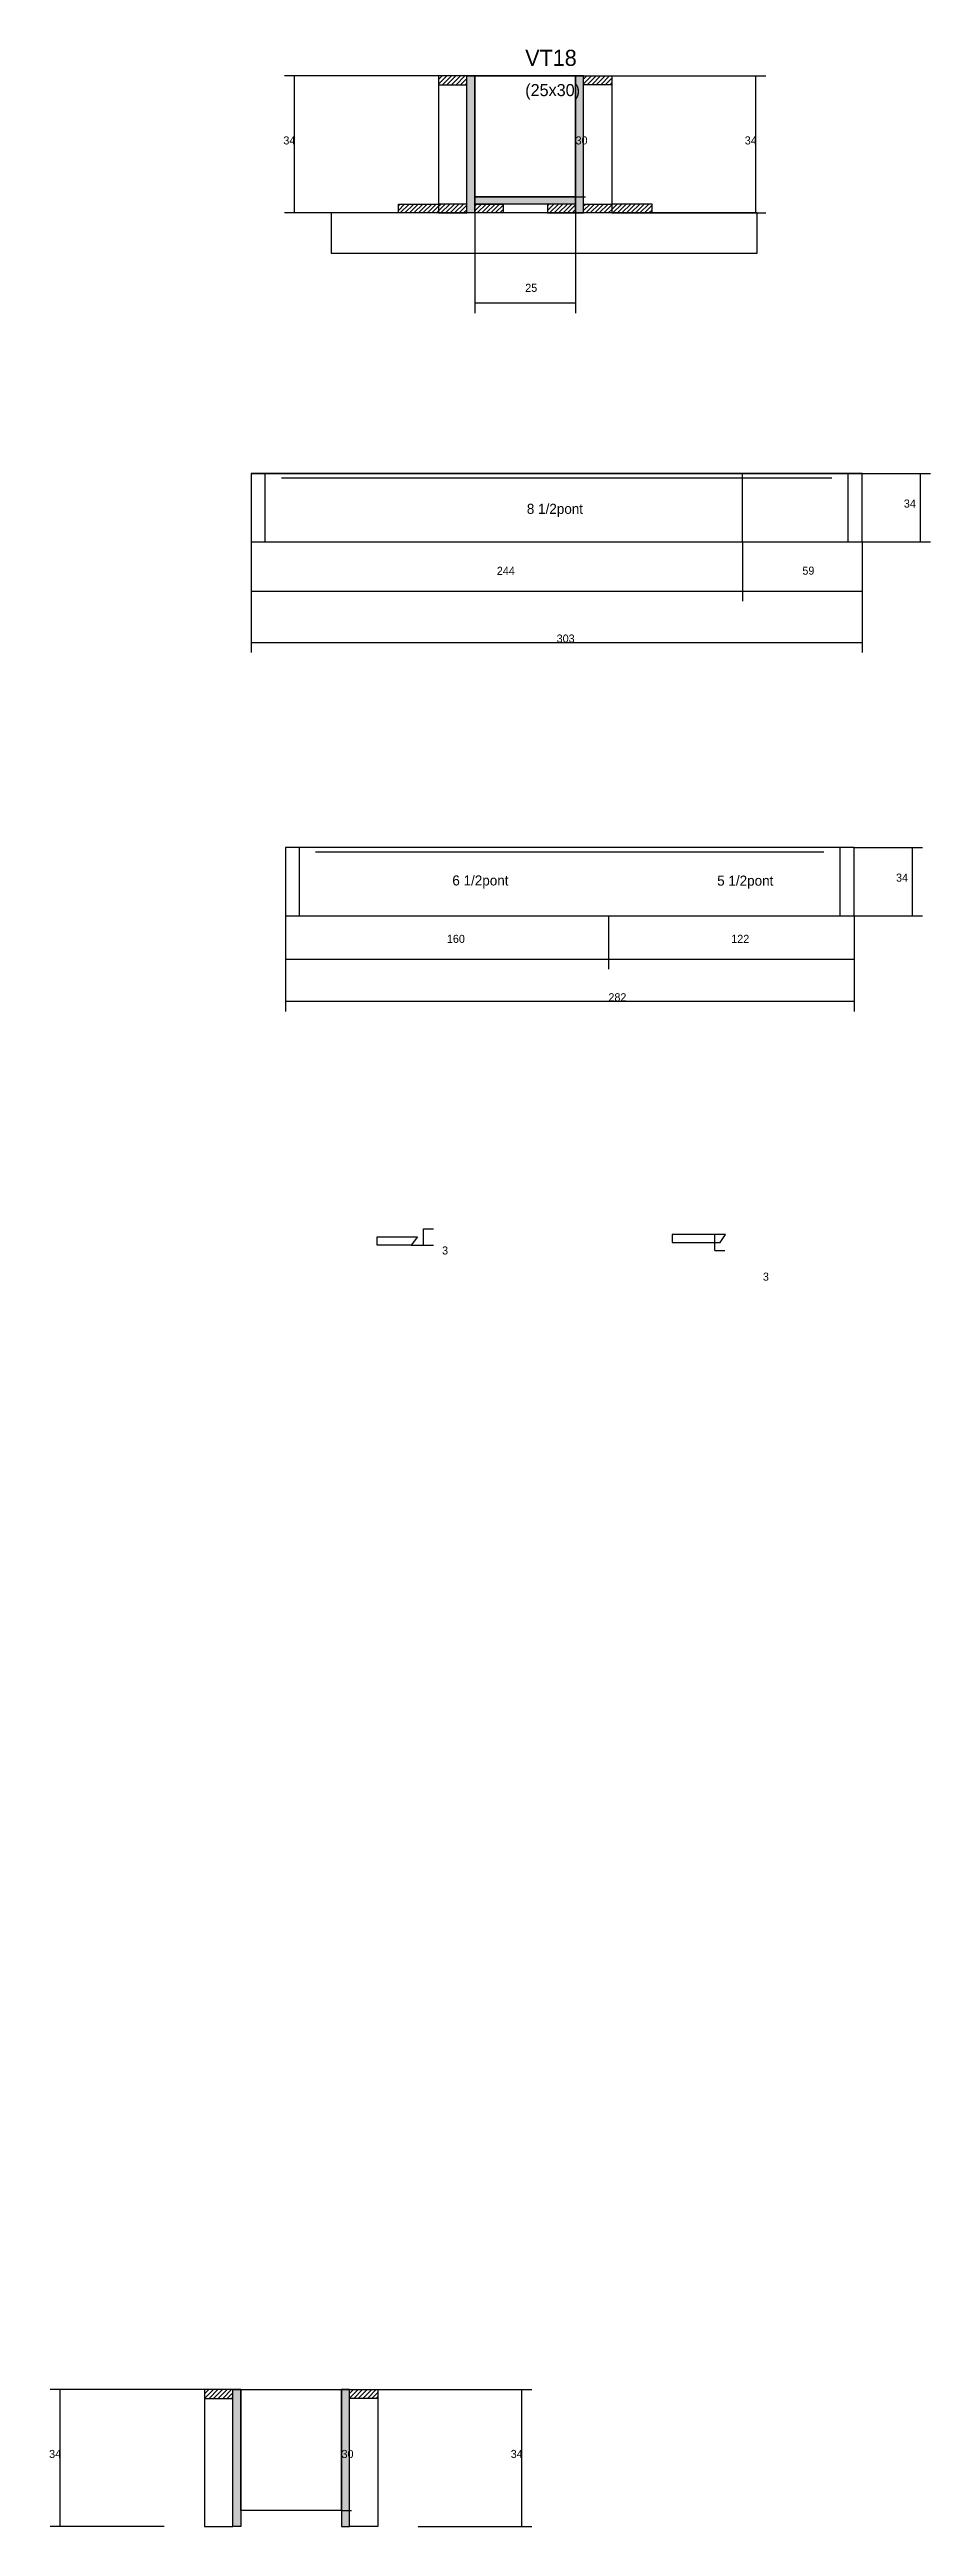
# Model space of a CAD drawing. Header units: metres. Extents: x 139197 to 139634, y 27361 to 28591.
import ezdxf

# ---------------------------------------------------------------- set-up
doc = ezdxf.new("R2010")
doc.units = ezdxf.units.M
for name, color, linetype in [('CONCRETO', 251, 'Continuous'), ('COTA', 4, 'Continuous'), ('Cota Seção (2x)', 4, 'Continuous'), ('Hachura', 253, 'Continuous'), ('Madeira', 126, 'Continuous'), ('NOMENCLATURA', 7, 'Continuous'), ('Painéis', 200, 'Continuous'), ('SARR_2.2x7', 40, 'Continuous'), ('Texto Seção', 7, 'Continuous')]:
    doc.layers.add(name, color=color, linetype=linetype)

msp = doc.modelspace()

# ---------------------------------------------------------------- hatches: boundary and pattern name
at = {"layer": 'Hachura'}
h = msp.add_hatch(dxfattribs=at)
h.set_pattern_fill('ANSI31', scale=0.5)
h.paths.add_polyline_path([(139404.2, 28573.5), (139404.2, 28577.9), (139404.2, 28577.9), (139390.2, 28577.9), (139390.2, 28577.9), (139390.2, 28573.5), (139390.2, 28573.5), (139404.2, 28573.5)])
h = msp.add_hatch(color=8, dxfattribs=at)
h.dxf.hatch_style = 1
h.paths.add_polyline_path([(139404.2, 28577.9), (139408.2, 28577.9), (139408.2, 28577.9), (139408.2, 28509.9), (139408.2, 28509.9), (139404.2, 28509.9), (139404.2, 28509.9), (139404.2, 28577.9)])
h = msp.add_hatch(color=8, dxfattribs=at)
h.dxf.hatch_style = 1
h.paths.add_polyline_path([(139462.2, 28577.9), (139458.2, 28577.9), (139458.2, 28577.9), (139458.2, 28509.9), (139458.2, 28509.9), (139462.2, 28509.9), (139462.2, 28509.9), (139462.2, 28577.9)])
h = msp.add_hatch(dxfattribs=at)
h.set_pattern_fill('ANSI31', scale=0.5)
h.paths.add_polyline_path([(139462.2, 28573.5), (139462.2, 28577.9), (139462.2, 28577.9), (139476.2, 28577.9), (139476.2, 28577.9), (139476.2, 28573.5), (139476.2, 28573.5), (139462.2, 28573.5)])
h = msp.add_hatch(color=8, dxfattribs=at)
h.dxf.hatch_style = 1
h.paths.add_polyline_path([(139408.2, 28514.3), (139408.2, 28517.9), (139408.2, 28517.9), (139458.2, 28517.9), (139458.2, 28517.9), (139458.2, 28514.3), (139458.2, 28514.3), (139408.2, 28514.3)])
h = msp.add_hatch(dxfattribs=at)
h.set_pattern_fill('ANSI31', scale=0.5)
h.paths.add_polyline_path([(139370.2, 28509.9), (139370.2, 28514.3), (139370.2, 28514.3), (139390.2, 28514.3), (139390.2, 28514.3), (139390.2, 28509.9), (139390.2, 28509.9), (139370.2, 28509.9)])
h = msp.add_hatch(dxfattribs=at)
h.set_pattern_fill('ANSI31', scale=0.5)
h.paths.add_polyline_path([(139404.2, 28509.9), (139404.2, 28514.3), (139404.2, 28514.3), (139390.2, 28514.3), (139390.2, 28514.3), (139390.2, 28509.9), (139390.2, 28509.9), (139404.2, 28509.9)])
h = msp.add_hatch(dxfattribs=at)
h.set_pattern_fill('ANSI31', scale=0.5)
h.paths.add_polyline_path([(139408.2, 28509.9), (139408.2, 28514.3), (139408.2, 28514.3), (139422.2, 28514.3), (139422.2, 28514.3), (139422.2, 28509.9), (139422.2, 28509.9), (139408.2, 28509.9)])
h = msp.add_hatch(dxfattribs=at)
h.set_pattern_fill('ANSI31', scale=0.5)
h.paths.add_polyline_path([(139458.2, 28509.9), (139458.2, 28514.3), (139458.2, 28514.3), (139444.2, 28514.3), (139444.2, 28514.3), (139444.2, 28509.9), (139444.2, 28509.9), (139458.2, 28509.9)])
h = msp.add_hatch(dxfattribs=at)
h.set_pattern_fill('ANSI31', scale=0.5)
h.paths.add_polyline_path([(139462.2, 28509.9), (139462.2, 28514.3), (139462.2, 28514.3), (139476.2, 28514.3), (139476.2, 28514.3), (139476.2, 28509.9), (139476.2, 28509.9), (139462.2, 28509.9)])
h = msp.add_hatch(dxfattribs=at)
h.set_pattern_fill('ANSI31', scale=0.5)
h.paths.add_polyline_path([(139496.2, 28509.9), (139496.2, 28514.3), (139496.2, 28514.3), (139476.2, 28514.3), (139476.2, 28514.3), (139476.2, 28509.9), (139476.2, 28509.9), (139496.2, 28509.9)])
h = msp.add_hatch(dxfattribs=at)
h.set_pattern_fill('ANSI31', scale=0.5)
h.paths.add_polyline_path([(139288, 27424.9), (139288, 27429.3), (139288, 27429.3), (139274, 27429.3), (139274, 27429.3), (139274, 27424.9), (139274, 27424.9), (139288, 27424.9)])
h = msp.add_hatch(color=8, dxfattribs=at)
h.dxf.hatch_style = 1
h.paths.add_polyline_path([(139288, 27429.3), (139292, 27429.3), (139292, 27429.3), (139292, 27361.3), (139292, 27361.3), (139288, 27361.3), (139288, 27361.3), (139288, 27429.3)])
h = msp.add_hatch(color=8, dxfattribs=at)
h.dxf.hatch_style = 1
h.paths.add_polyline_path([(139346, 27429.3), (139342, 27429.3), (139342, 27429.3), (139342, 27361.3), (139342, 27361.3), (139346, 27361.3), (139346, 27361.3), (139346, 27429.3)])
h = msp.add_hatch(dxfattribs=at)
h.set_pattern_fill('ANSI31', scale=0.5)
h.paths.add_polyline_path([(139346, 27424.9), (139346, 27429.3), (139346, 27429.3), (139360, 27429.3), (139360, 27429.3), (139360, 27424.9), (139360, 27424.9), (139346, 27424.9)])

# ---------------------------------------------------------------- linework, layer by layer
at = {"layer": 'CONCRETO'}
for points in [[(139408.2, 28577.9), (139408.2, 28577.9), (139408.2, 28577.9), (139408.2, 28577.9), (139458.2, 28577.9), (139458.2, 28577.9), (139458.2, 28577.9), (139458.2, 28517.9), (139408.2, 28517.9), (139408.2, 28577.9)], [(139408.2, 28517.9), (139458.2, 28517.9), (139458.2, 28577.9), (139408.2, 28577.9)], [(139292, 27429.3), (139292, 27429.3), (139292, 27429.3), (139292, 27429.3), (139342, 27429.3), (139342, 27429.3), (139342, 27429.3), (139342, 27369.3), (139292, 27369.3), (139292, 27429.3)]]:
    msp.add_lwpolyline(points, close=True, dxfattribs=at)
at = {"layer": 'COTA'}
for p, q in [((139408.2, 28577.9), (139313.6, 28577.9)), ((139318.6, 28509.9), (139318.6, 28577.9)), ((139476.2, 28577.9), (139552.7, 28577.9)), ((139547.7, 28509.9), (139547.7, 28577.9)), ((139370.2, 28509.9), (139313.6, 28509.9)), ((139408.2, 28514.3), (139408.2, 28460.2)), ((139458.2, 28514.3), (139458.2, 28460.2)), ((139496.2, 28509.9), (139552.7, 28509.9)), ((139408.2, 28465.2), (139458.2, 28465.2)), ((139600.5, 28380.6), (139634.4, 28380.6)), ((139629.4, 28346.6), (139629.4, 28380.6)), ((139600.5, 28346.6), (139634.4, 28346.6)), ((139596.5, 28194.9), (139630.5, 28194.9)), ((139625.5, 28160.9), (139625.5, 28194.9)), ((139596.5, 28160.9), (139630.5, 28160.9)), ((139292, 27429.3), (139197.3, 27429.3)), ((139202.3, 27361.3), (139202.3, 27429.3)), ((139360, 27429.3), (139436.5, 27429.3)), ((139431.5, 27361.3), (139431.5, 27429.3)), ((139254, 27361.3), (139197.3, 27361.3)), ((139380, 27361.3), (139436.5, 27361.3))]:
    msp.add_line(p, q, dxfattribs=at)
at = {"layer": 'Cota Seção (2x)'}
for p, q in [((139458.2, 28517.9), (139458.2, 28577.9)), ((139458.2, 28577.9), (139463.2, 28577.9)), ((139458.2, 28517.9), (139463.2, 28517.9)), ((139297.1, 28346.6), (139297.1, 28291.6)), ((139297.1, 28346.6), (139297.1, 28317.1)), ((139541.1, 28346.6), (139541.1, 28317.1)), ((139541.1, 28346.6), (139541.1, 28317.1)), ((139600.5, 28346.6), (139600.5, 28291.6)), ((139600.5, 28346.6), (139600.5, 28317.1)), ((139297.1, 28322.1), (139541.1, 28322.1)), ((139541.1, 28322.1), (139600.5, 28322.1)), ((139297.1, 28296.6), (139600.5, 28296.6)), ((139314.1, 28160.9), (139314.1, 28113.5)), ((139314.1, 28160.9), (139314.1, 28134.4)), ((139474.5, 28160.9), (139474.5, 28134.4)), ((139474.5, 28160.9), (139474.5, 28134.4)), ((139596.5, 28160.9), (139596.5, 28113.5)), ((139596.5, 28160.9), (139596.5, 28134.4)), ((139314.1, 28139.4), (139474.5, 28139.4)), ((139474.5, 28139.4), (139596.5, 28139.4)), ((139314.1, 28118.5), (139596.5, 28118.5)), ((139382.7, 27997.5), (139382.7, 28005.5)), ((139382.7, 28005.5), (139387.7, 28005.5)), ((139532.7, 28002.7), (139522.3, 28002.7)), ((139527.3, 27994.7), (139527.3, 28002.7)), ((139376.6, 27997.5), (139387.7, 27997.5)), ((139527.3, 27994.7), (139532.3, 27994.7)), ((139342, 27369.3), (139342, 27429.3)), ((139342, 27429.3), (139347, 27429.3)), ((139342, 27369.3), (139347, 27369.3))]:
    msp.add_line(p, q, dxfattribs=at)
at = {"layer": 'Madeira'}
for points in [[(139404.2, 28573.5), (139404.2, 28577.9), (139390.2, 28577.9), (139390.2, 28573.5)], [(139404.2, 28577.9), (139390.2, 28577.9), (139390.2, 28509.9), (139404.2, 28509.9)], [(139462.2, 28573.5), (139462.2, 28577.9), (139476.2, 28577.9), (139476.2, 28573.5)], [(139462.2, 28577.9), (139476.2, 28577.9), (139476.2, 28509.9), (139462.2, 28509.9)], [(139336.8, 28489.9), (139548.4, 28489.9), (139548.4, 28509.9), (139336.8, 28509.9)], [(139370.2, 28509.9), (139370.2, 28514.3), (139390.2, 28514.3), (139390.2, 28509.9)], [(139404.2, 28509.9), (139404.2, 28514.3), (139390.2, 28514.3), (139390.2, 28509.9)], [(139408.2, 28509.9), (139408.2, 28514.3), (139422.2, 28514.3), (139422.2, 28509.9)], [(139458.2, 28509.9), (139458.2, 28514.3), (139444.2, 28514.3), (139444.2, 28509.9)], [(139462.2, 28509.9), (139462.2, 28514.3), (139476.2, 28514.3), (139476.2, 28509.9)], [(139496.2, 28509.9), (139496.2, 28514.3), (139476.2, 28514.3), (139476.2, 28509.9)], [(139288, 27424.9), (139288, 27429.3), (139274, 27429.3), (139274, 27424.9)], [(139288, 27429.3), (139274, 27429.3), (139274, 27361.3), (139288, 27361.3)], [(139346, 27424.9), (139346, 27429.3), (139360, 27429.3), (139360, 27424.9)], [(139346, 27429.3), (139360, 27429.3), (139360, 27361.3), (139346, 27361.3)]]:
    msp.add_lwpolyline(points, close=True, dxfattribs=at)
at = {"layer": 'Painéis'}
for p, q in [((139408.2, 28509.9), (139408.2, 28577.9)), ((139458.2, 28509.9), (139458.2, 28577.9)), ((139408.2, 28517.9), (139458.2, 28517.9)), ((139408.2, 28514.3), (139408.2, 28517.9)), ((139458.2, 28514.3), (139458.2, 28517.9)), ((139297.1, 28380.6), (139600.5, 28380.6)), ((139541.1, 28346.6), (139541.1, 28380.6)), ((139600.5, 28346.6), (139600.5, 28380.6)), ((139297.1, 28346.6), (139600.5, 28346.6))]:
    msp.add_line(p, q, dxfattribs=at)
for points in [[(139404.2, 28577.9), (139408.2, 28577.9), (139408.2, 28509.9), (139404.2, 28509.9)], [(139462.2, 28577.9), (139458.2, 28577.9), (139458.2, 28509.9), (139462.2, 28509.9)], [(139408.2, 28514.3), (139408.2, 28517.9), (139458.2, 28517.9), (139458.2, 28514.3)], [(139297.1, 28346.6), (139600.5, 28346.6), (139600.5, 28380.6), (139297.1, 28380.6)], [(139314.1, 28160.9), (139596.5, 28160.9), (139596.5, 28194.9), (139314.1, 28194.9)], [(139376.6, 27997.5), (139359.6, 27997.5), (139359.6, 28001.5), (139379.7, 28001.5)], [(139532.7, 28002.7), (139506.1, 28002.7), (139506.1, 27998.7), (139530, 27998.7)], [(139288, 27429.3), (139292, 27429.3), (139292, 27361.3), (139288, 27361.3)], [(139346, 27429.3), (139342, 27429.3), (139342, 27361.3), (139346, 27361.3)]]:
    msp.add_lwpolyline(points, close=True, dxfattribs=at)
at = {"layer": 'SARR_2.2x7'}
for p, q in [((139304.1, 28346.6), (139304.1, 28380.6)), ((139312.1, 28378.4), (139541.1, 28378.4)), ((139541.1, 28378.4), (139585.5, 28378.4)), ((139593.5, 28346.6), (139593.5, 28380.6)), ((139321.1, 28160.9), (139321.1, 28194.9)), ((139329.1, 28192.7), (139474.5, 28192.7)), ((139474.5, 28192.7), (139581.5, 28192.7)), ((139589.5, 28160.9), (139589.5, 28194.9))]:
    msp.add_line(p, q, dxfattribs=at)

# ---------------------------------------------------------------- texts
at = {"layer": 'COTA'}
for s, p in [('34', (139313.1, 28543.9)), ('34', (139542.2, 28543.9)), ('25', (139433.2, 28470.7)), ('34', (139621.2, 28363.6)), ('34', (139617.3, 28177.9)), ('34', (139196.8, 27395.3)), ('34', (139426, 27395.3))]:
    msp.add_text(s, height=4, dxfattribs=at).set_placement(p)
at = {"layer": 'Cota Seção (2x)'}
for s, p in [('30', (139458.2, 28543.9)), ('244', (139419.1, 28330.2)), ('59', (139570.8, 28330.3)), ('303', (139448.8, 28296.6)), ('160', (139394.3, 28147.5)), ('122', (139535.5, 28147.5)), ('282', (139474.5, 28118.5)), ('3', (139391.9, 27992.8)), ('3', (139551.2, 27979.8)), ('30', (139342, 27395.3))]:
    msp.add_text(s, height=4, dxfattribs=at).set_placement(p)
at = {"layer": 'NOMENCLATURA'}
for s, p in [('8 1/2pont', (139434, 28360.5)), ('6 1/2pont', (139397, 28176)), ('5 1/2pont', (139528.5, 28175.9))]:
    msp.add_text(s, height=5, dxfattribs=at).set_placement(p)
at = {"layer": 'Texto Seção'}
for s, height, p in [('VT18', 8, (139433.2, 28582.9)), ('(25x30)', 6, (139433.2, 28567.9))]:
    msp.add_text(s, height=height, dxfattribs=at).set_placement(p)

doc.saveas('drawing.dxf')
